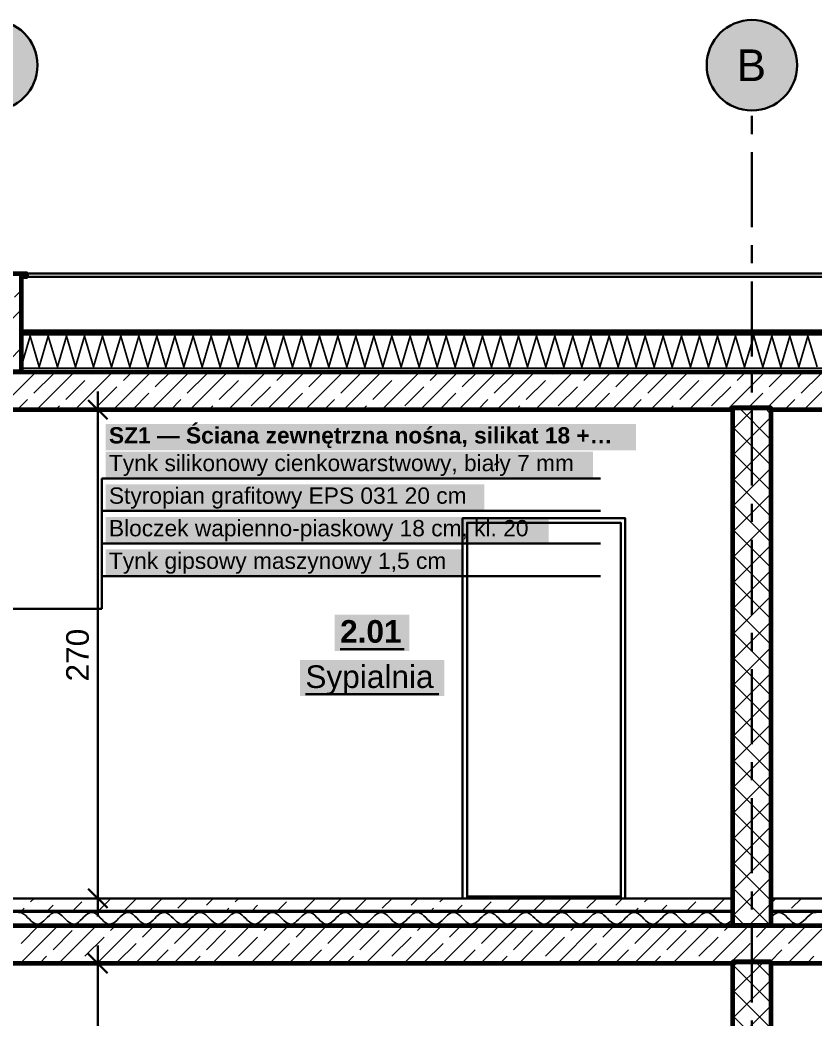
# Model space of a CAD drawing. Header units: metres. Extents: x -2.4 to 15.9, y -2.3 to 7.9.
# Drawn here: x 0.15 to 4.55, y 2.39 to 7.91 of the extents above; entities that cross this region are included whole.
import ezdxf

# ---------------------------------------------------------------- set-up
doc = ezdxf.new("R2010")
doc.units = ezdxf.units.M
for name, pattern in [('HYDRO_OKNA', [4.5, 1.5, -3]), ('KRESKOWA_3_1', [4, 3, -1]), ('PUNKTOWA', [10.5, 8.4, -1.05, 0, -1.05])]:
    doc.linetypes.add(name, pattern=pattern)
for name, color, linetype, lineweight in [('A-IZOL-WODNA', 5, 'Continuous', 100), ('A-KRESKOWANIE', 8, 'Continuous', 18), ('A-MASKA', 7, 'Continuous', 18), ('A-OPISY', 2, 'Continuous', 25), ('A-OSIE', 1, 'PUNKTOWA', 25), ('A-POMIESZCZENIA', 2, 'Continuous', 25), ('A-SCIANY-IZOL', 4, 'Continuous', 35), ('A-SCIANY-KONSTR', 7, 'Continuous', 50), ('A-STROPY', 7, 'Continuous', 50), ('A-WARSTWY', 8, 'Continuous', 25), ('A-WIDOK', 7, 'Continuous', 25), ('A-WYMIARY', 1, 'Continuous', 25)]:
    doc.layers.add(name, color=color, linetype=linetype, lineweight=lineweight)
doc.styles.add('PL_ARIAL', font='arial.ttf')
doc.styles.add('PL_ARIAL_B', font='arialbd.ttf')

msp = doc.modelspace()

# ---------------------------------------------------------------- hatches: boundary and pattern name
at = {"layer": 'A-MASKA', "true_color": 0xffffff}
for points in [[(0.6275, 5.5362), (3.5596, 5.5362), (3.5596, 5.681), (0.6275, 5.681)], [(0.6275, 5.3832), (3.3208, 5.3832), (3.3208, 5.528), (0.6275, 5.528)], [(0.6275, 5.2032), (2.7202, 5.2032), (2.7202, 5.348), (0.6275, 5.348)], [(0.6275, 5.0232), (3.0764, 5.0232), (3.0764, 5.168), (0.6275, 5.168)], [(0.6275, 4.8432), (2.5963, 4.8432), (2.5963, 4.988), (0.6275, 4.988)]]:
    msp.add_hatch(color=7, dxfattribs=at).paths.add_polyline_path(points)
at = {"layer": 'A-OSIE', "true_color": 0xffffff}
for points in [[(0.25, 7.6635), (0.2479, 7.6961), (0.2415, 7.7282), (0.231, 7.7592), (0.2165, 7.7885), (0.1983, 7.8157), (0.1768, 7.8403), (0.1522, 7.8618), (0.125, 7.88), (0.0957, 7.8945), (0.0647, 7.905), (0.0326, 7.9114), (0, 7.9135), (-0.0326, 7.9114), (-0.0647, 7.905), (-0.0957, 7.8945), (-0.125, 7.88), (-0.1522, 7.8618), (-0.1768, 7.8403), (-0.1983, 7.8157), (-0.2165, 7.7885), (-0.231, 7.7592), (-0.2415, 7.7282), (-0.2479, 7.6961), (-0.25, 7.6635), (-0.2479, 7.6309), (-0.2415, 7.5988), (-0.231, 7.5678), (-0.2165, 7.5385), (-0.1983, 7.5113), (-0.1768, 7.4867), (-0.1522, 7.4652), (-0.125, 7.447), (-0.0957, 7.4325), (-0.0647, 7.422), (-0.0326, 7.4156), (0, 7.4135), (0.0326, 7.4156), (0.0647, 7.422), (0.0957, 7.4325), (0.125, 7.447), (0.1522, 7.4652), (0.1768, 7.4867), (0.1983, 7.5113), (0.2165, 7.5385), (0.231, 7.5678), (0.2415, 7.5988), (0.2479, 7.6309)], [(4.45, 7.6635), (4.4479, 7.6961), (4.4415, 7.7282), (4.431, 7.7592), (4.4165, 7.7885), (4.3983, 7.8157), (4.3768, 7.8403), (4.3522, 7.8618), (4.325, 7.88), (4.2957, 7.8945), (4.2647, 7.905), (4.2326, 7.9114), (4.2, 7.9135), (4.1674, 7.9114), (4.1353, 7.905), (4.1043, 7.8945), (4.075, 7.88), (4.0478, 7.8618), (4.0232, 7.8403), (4.0017, 7.8157), (3.9835, 7.7885), (3.969, 7.7592), (3.9585, 7.7282), (3.9521, 7.6961), (3.95, 7.6635), (3.9521, 7.6309), (3.9585, 7.5988), (3.969, 7.5678), (3.9835, 7.5385), (4.0017, 7.5113), (4.0232, 7.4867), (4.0478, 7.4652), (4.075, 7.447), (4.1043, 7.4325), (4.1353, 7.422), (4.1674, 7.4156), (4.2, 7.4135), (4.2326, 7.4156), (4.2647, 7.422), (4.2957, 7.4325), (4.325, 7.447), (4.3522, 7.4652), (4.3768, 7.4867), (4.3983, 7.5113), (4.4165, 7.5385), (4.431, 7.5678), (4.4415, 7.5988), (4.4479, 7.6309)]]:
    msp.add_hatch(color=7, dxfattribs=at).paths.add_polyline_path(points)
at = {"layer": 'A-POMIESZCZENIA', "true_color": 0xffffff}
for points in [[(1.8932, 4.4275), (2.3068, 4.4275), (2.3068, 4.6275), (1.8932, 4.6275)], [(1.7013, 4.1775), (2.4987, 4.1775), (2.4987, 4.3775), (1.7013, 4.3775)]]:
    msp.add_hatch(color=7, dxfattribs=at).paths.add_polyline_path(points)

# ---------------------------------------------------------------- linework, layer by layer
at = {"layer": 'A-IZOL-WODNA', "lineweight": 100, "ltscale": 0.05, "true_color": 0x000000}
msp.add_lwpolyline([(0.16, 6.1927), (9.84, 6.1927)], dxfattribs=at)
at = {"layer": 'A-IZOL-WODNA', "linetype": 'HYDRO_OKNA', "lineweight": 50, "ltscale": 0.05, "true_color": 0xffffff, "flags": 128}
msp.add_lwpolyline([(0.16, 6.1927), (9.84, 6.1927)], dxfattribs=at)
at = {"layer": 'A-IZOL-WODNA', "linetype": 'KRESKOWA_3_1', "lineweight": 35, "ltscale": 0.05, "flags": 128}
msp.add_lwpolyline([(0.16, 5.971), (9.84, 5.971)], dxfattribs=at)
at = {"layer": 'A-KRESKOWANIE', "lineweight": 25, "ltscale": 0.05}
for points in [[(0.1237, 6.3816), (0.16, 6.4179)], [(-0.09, 6.0618), (0.16, 6.3118)], [(0.1591, 6.2049), (0.16, 6.2058)], [(0.16, 6.1745), (9.84, 6.1745)], [(0.16, 5.997), (0.16, 5.997), (0.21, 6.167), (0.26, 5.997), (0.31, 6.167), (0.36, 5.997), (0.41, 6.167), (0.46, 5.997), (0.51, 6.167), (0.56, 5.997), (0.61, 6.167), (0.66, 5.997), (0.71, 6.167), (0.76, 5.997), (0.81, 6.167), (0.86, 5.997), (0.91, 6.167), (0.96, 5.997), (1.01, 6.167), (1.06, 5.997), (1.11, 6.167), (1.16, 5.997), (1.21, 6.167), (1.26, 5.997), (1.31, 6.167), (1.36, 5.997), (1.41, 6.167), (1.46, 5.997), (1.51, 6.167), (1.56, 5.997), (1.61, 6.167), (1.66, 5.997), (1.71, 6.167), (1.76, 5.997), (1.81, 6.167), (1.86, 5.997), (1.91, 6.167), (1.96, 5.997), (2.01, 6.167), (2.06, 5.997), (2.11, 6.167), (2.16, 5.997), (2.21, 6.167), (2.26, 5.997), (2.31, 6.167), (2.36, 5.997), (2.41, 6.167), (2.46, 5.997), (2.51, 6.167), (2.56, 5.997), (2.61, 6.167), (2.66, 5.997), (2.71, 6.167), (2.76, 5.997), (2.81, 6.167), (2.86, 5.997), (2.91, 6.167), (2.96, 5.997), (3.01, 6.167), (3.06, 5.997), (3.11, 6.167), (3.16, 5.997), (3.21, 6.167), (3.26, 5.997), (3.31, 6.167), (3.36, 5.997), (3.41, 6.167), (3.46, 5.997), (3.51, 6.167), (3.56, 5.997), (3.61, 6.167), (3.66, 5.997), (3.71, 6.167), (3.76, 5.997), (3.81, 6.167), (3.86, 5.997), (3.91, 6.167), (3.96, 5.997), (4.01, 6.167), (4.06, 5.997), (4.11, 6.167), (4.16, 5.997), (4.21, 6.167), (4.26, 5.997), (4.31, 6.167), (4.36, 5.997), (4.41, 6.167), (4.46, 5.997), (4.51, 6.167), (4.56, 5.997)], [(0.0303, 5.97), (0.16, 6.0997)], [(0.0424, 5.77), (0.2424, 5.97)], [(0.1364, 5.97), (0.1591, 5.9927)], [(0.16, 5.9895), (9.84, 5.9895)], [(0.2446, 5.76), (0.4546, 5.97)], [(0.4567, 5.76), (0.6667, 5.97)], [(0.548, 5.9574), (0.5606, 5.97)], [(0.6688, 5.76), (0.8788, 5.97)], [(0.7248, 5.922), (0.7728, 5.97)], [(0.881, 5.76), (1.091, 5.97)], [(0.9016, 5.8867), (0.9849, 5.97)], [(1.0931, 5.76), (1.3031, 5.97)], [(1.3052, 5.76), (1.5152, 5.97)], [(1.3965, 5.9574), (1.4092, 5.97)], [(1.5174, 5.76), (1.7274, 5.97)], [(1.5733, 5.922), (1.6213, 5.97)], [(1.7295, 5.76), (1.9395, 5.97)], [(1.7501, 5.8867), (1.8334, 5.97)], [(1.9416, 5.76), (2.1516, 5.97)], [(2.1538, 5.76), (2.3638, 5.97)], [(2.2451, 5.9574), (2.2577, 5.97)], [(2.3659, 5.76), (2.5759, 5.97)], [(2.4218, 5.922), (2.4698, 5.97)], [(2.578, 5.76), (2.788, 5.97)], [(2.5986, 5.8867), (2.682, 5.97)], [(2.7902, 5.76), (3.0002, 5.97)], [(3.0023, 5.76), (3.2123, 5.97)], [(3.0936, 5.9574), (3.1062, 5.97)], [(3.2144, 5.76), (3.4244, 5.97)], [(3.2704, 5.922), (3.3183, 5.97)], [(3.4265, 5.76), (3.6365, 5.97)], [(3.4471, 5.8867), (3.5305, 5.97)], [(3.6387, 5.76), (3.8487, 5.97)], [(3.8508, 5.76), (4.0608, 5.97)], [(3.9421, 5.9574), (3.9547, 5.97)], [(4.0629, 5.76), (4.2729, 5.97)], [(4.1189, 5.922), (4.1669, 5.97)], [(4.2851, 5.77), (4.4851, 5.97)], [(4.2957, 5.8867), (4.379, 5.97)], [(4.4872, 5.76), (4.6972, 5.97)], [(0.2298, 5.8513), (0.3359, 5.9574)], [(0.4066, 5.816), (0.5127, 5.922)], [(1.0783, 5.8513), (1.1844, 5.9574)], [(1.2551, 5.816), (1.3612, 5.922)], [(1.9269, 5.8513), (2.0329, 5.9574)], [(2.1036, 5.816), (2.2097, 5.922)], [(2.7754, 5.8513), (2.8815, 5.9574)], [(2.9522, 5.816), (3.0582, 5.922)], [(3.6239, 5.8513), (3.73, 5.9574)], [(3.8007, 5.816), (3.9068, 5.922)], [(4.4725, 5.8513), (4.5785, 5.9574)], [(0.5834, 5.7806), (0.6894, 5.8867)], [(1.4319, 5.7806), (1.538, 5.8867)], [(2.2804, 5.7806), (2.3865, 5.8867)], [(3.1289, 5.7806), (3.235, 5.8867)], [(3.9775, 5.7806), (4.0835, 5.8867)], [(0.1385, 5.76), (0.1945, 5.816)], [(0.7749, 5.76), (0.8662, 5.8513)], [(0.987, 5.76), (1.043, 5.816)], [(1.6234, 5.76), (1.7147, 5.8513)], [(1.8356, 5.76), (1.8915, 5.816)], [(2.472, 5.76), (2.5633, 5.8513)], [(2.6841, 5.76), (2.74, 5.816)], [(3.3205, 5.76), (3.4118, 5.8513)], [(3.5326, 5.76), (3.5886, 5.816)], [(4.179, 5.77), (4.2603, 5.8513)], [(4.3811, 5.76), (4.4371, 5.816)], [(0.3506, 5.76), (0.3712, 5.7806)], [(1.1992, 5.76), (1.2198, 5.7806)], [(2.0477, 5.76), (2.0683, 5.7806)], [(2.8962, 5.76), (2.9168, 5.7806)], [(3.7447, 5.76), (3.7653, 5.7806)], [(4.095, 5.6506), (4.2144, 5.77)], [(4.305, 5.5945), (4.1295, 5.77)], [(4.305, 5.7359), (4.2709, 5.77)], [(4.095, 5.5092), (4.305, 5.7192)], [(4.305, 5.4531), (4.095, 5.6631)], [(4.095, 5.3678), (4.305, 5.5778)], [(4.305, 5.3117), (4.095, 5.5217)], [(4.095, 5.2264), (4.305, 5.4364)], [(4.305, 5.1702), (4.095, 5.3802)], [(4.095, 5.0849), (4.305, 5.2949)], [(4.305, 5.0288), (4.095, 5.2388)], [(4.095, 4.9435), (4.305, 5.1535)], [(4.305, 4.8874), (4.095, 5.0974)], [(4.095, 4.8021), (4.305, 5.0121)], [(4.305, 4.746), (4.095, 4.956)], [(4.095, 4.6607), (4.305, 4.8707)], [(4.305, 4.6045), (4.095, 4.8145)], [(4.095, 4.5193), (4.305, 4.7293)], [(4.305, 4.4631), (4.095, 4.6731)], [(4.095, 4.3778), (4.305, 4.5878)], [(4.305, 4.3217), (4.095, 4.5317)], [(4.095, 4.2364), (4.305, 4.4464)], [(4.305, 4.1803), (4.095, 4.3903)], [(4.095, 4.095), (4.305, 4.305)], [(4.305, 4.0389), (4.095, 4.2489)], [(4.095, 3.9536), (4.305, 4.1636)], [(4.305, 3.8974), (4.095, 4.1074)], [(4.095, 3.8122), (4.305, 4.0222)], [(4.305, 3.756), (4.095, 3.966)], [(4.095, 3.6707), (4.305, 3.8807)], [(4.305, 3.6146), (4.095, 3.8246)], [(4.095, 3.5293), (4.305, 3.7393)], [(4.305, 3.4732), (4.095, 3.6832)], [(4.095, 3.3879), (4.305, 3.5979)], [(4.305, 3.3318), (4.095, 3.5418)], [(4.095, 3.2465), (4.305, 3.4565)], [(4.305, 3.1903), (4.095, 3.4003)], [(4.095, 3.1051), (4.305, 3.3151)], [(4.305, 3.0489), (4.095, 3.2589)], [(4.095, 2.9636), (4.305, 3.1736)], [(4.3025, 2.91), (4.095, 3.1175)], [(0.2121, 3.0406), (0.2316, 3.06)], [(0.3712, 3.0582), (0.373, 3.06)], [(0.4444, 2.99), (0.495, 3.0406)], [(0.5858, 2.99), (0.6541, 3.0582)], [(0.7273, 2.99), (0.7973, 3.06)], [(0.8687, 2.99), (0.9387, 3.06)], [(1.0253, 3.0052), (1.0801, 3.06)], [(1.1844, 3.0229), (1.2215, 3.06)], [(1.3435, 3.0406), (1.3629, 3.06)], [(1.5026, 3.0582), (1.5044, 3.06)], [(1.5758, 2.99), (1.6263, 3.0406)], [(1.7172, 2.99), (1.7854, 3.0582)], [(1.8586, 2.99), (1.9286, 3.06)], [(2.0001, 2.99), (2.0701, 3.06)], [(2.1567, 3.0052), (2.2115, 3.06)], [(2.3158, 3.0229), (2.3529, 3.06)], [(2.4749, 3.0406), (2.4943, 3.06)], [(2.634, 3.0582), (2.6357, 3.06)], [(2.7072, 2.99), (2.7577, 3.0406)], [(2.8486, 2.99), (2.9168, 3.0582)], [(2.99, 2.99), (3.06, 3.06)], [(3.1314, 2.99), (3.2014, 3.06)], [(3.288, 3.0052), (3.3428, 3.06)], [(3.4471, 3.0229), (3.4843, 3.06)], [(3.6062, 3.0406), (3.6257, 3.06)], [(3.7653, 3.0582), (3.7671, 3.06)], [(3.8385, 2.99), (3.8891, 3.0406)], [(3.9799, 2.99), (4.0482, 3.0582)], [(4.305, 3.0322), (4.3328, 3.06)], [(4.4194, 3.0052), (4.4742, 3.06)], [(0.1616, 2.99), (0.1768, 3.0052)], [(0.303, 2.99), (0.3359, 3.0229)], [(1.2929, 2.99), (1.3081, 3.0052)], [(1.4344, 2.99), (1.4672, 3.0229)], [(2.4243, 2.99), (2.4395, 3.0052)], [(2.5657, 2.99), (2.5986, 3.0229)], [(3.5557, 2.99), (3.5709, 3.0052)], [(3.6971, 2.99), (3.73, 3.0229)], [(4.1828, 2.91), (4.305, 3.0322)], [(0.1452, 2.9821), (0.1553, 2.9821), (0.1653, 2.9788), (0.1754, 2.9727), (0.1854, 2.9644), (0.1955, 2.9546), (0.2055, 2.9444), (0.2156, 2.9347), (0.2256, 2.9266), (0.2357, 2.9207), (0.2457, 2.9178), (0.2558, 2.918), (0.2658, 2.9214), (0.2759, 2.9276), (0.2859, 2.9361), (0.296, 2.9459), (0.306, 2.9561), (0.3161, 2.9657), (0.3261, 2.9738), (0.3362, 2.9795), (0.3462, 2.9823), (0.3563, 2.9819), (0.3663, 2.9783), (0.3764, 2.972), (0.3864, 2.9635), (0.3965, 2.9536), (0.4065, 2.9434), (0.4166, 2.9338), (0.4266, 2.9259), (0.4367, 2.9203), (0.4467, 2.9177), (0.4568, 2.9182), (0.4668, 2.9219), (0.4769, 2.9284), (0.4869, 2.937), (0.497, 2.9469), (0.507, 2.9571), (0.5171, 2.9666), (0.5271, 2.9745), (0.5372, 2.9799), (0.5472, 2.9824), (0.5573, 2.9817), (0.5673, 2.9778), (0.5774, 2.9712), (0.5874, 2.9625), (0.5975, 2.9526), (0.6075, 2.9424), (0.6176, 2.933), (0.6276, 2.9252), (0.6377, 2.9199), (0.6477, 2.9176), (0.6578, 2.9185), (0.6678, 2.9225), (0.6779, 2.9292), (0.6879, 2.938), (0.698, 2.9479), (0.708, 2.9581), (0.7181, 2.9675), (0.7281, 2.9751), (0.7382, 2.9803), (0.7482, 2.9824), (0.7583, 2.9814), (0.7683, 2.9773), (0.7784, 2.9704), (0.7884, 2.9616), (0.7985, 2.9516), (0.8085, 2.9414), (0.8186, 2.9321), (0.8286, 2.9246), (0.8387, 2.9195), (0.8487, 2.9175), (0.8588, 2.9187), (0.8688, 2.923), (0.8789, 2.93), (0.8889, 2.9389), (0.899, 2.949), (0.909, 2.9591), (0.9191, 2.9683), (0.9291, 2.9758), (0.9392, 2.9806), (0.9492, 2.9825), (0.9593, 2.9811), (0.9693, 2.9767), (0.9794, 2.9696), (0.9894, 2.9606), (0.9995, 2.9505), (1.0095, 2.9404), (1.0196, 2.9312), (1.0296, 2.9239), (1.0397, 2.9192), (1.0497, 2.9175), (1.0598, 2.919), (1.0698, 2.9236), (1.0799, 2.9308), (1.0899, 2.9399), (1.1, 2.95), (1.11, 2.9601), (1.1201, 2.9692), (1.1301, 2.9764), (1.1402, 2.981), (1.1502, 2.9825), (1.1603, 2.9808), (1.1703, 2.9761), (1.1804, 2.9688), (1.1904, 2.9596), (1.2005, 2.9495), (1.2105, 2.9394), (1.2206, 2.9304), (1.2306, 2.9233), (1.2407, 2.9189), (1.2507, 2.9175), (1.2608, 2.9194), (1.2708, 2.9242), (1.2809, 2.9316), (1.2909, 2.9409), (1.301, 2.951), (1.311, 2.9611), (1.3211, 2.97), (1.3311, 2.977), (1.3412, 2.9813), (1.3512, 2.9825), (1.3613, 2.9805), (1.3713, 2.9755), (1.3814, 2.9679), (1.3914, 2.9586), (1.4015, 2.9485), (1.4115, 2.9385), (1.4216, 2.9296), (1.4316, 2.9228), (1.4417, 2.9186), (1.4518, 2.9175), (1.4618, 2.9197), (1.4719, 2.9249), (1.4819, 2.9325), (1.492, 2.9419), (1.502, 2.952), (1.5121, 2.962), (1.5221, 2.9708), (1.5322, 2.9775), (1.5422, 2.9815), (1.5523, 2.9824), (1.5623, 2.9801), (1.5724, 2.9748), (1.5824, 2.9671), (1.5925, 2.9576), (1.6025, 2.9474), (1.6126, 2.9375), (1.6226, 2.9288), (1.6327, 2.9222), (1.6427, 2.9183), (1.6528, 2.9176), (1.6628, 2.9201), (1.6729, 2.9255), (1.6829, 2.9334), (1.693, 2.9429), (1.703, 2.9531), (1.7131, 2.963), (1.7231, 2.9716), (1.7332, 2.9781), (1.7432, 2.9818), (1.7533, 2.9823), (1.7633, 2.9797), (1.7734, 2.9741), (1.7834, 2.9662), (1.7935, 2.9566), (1.8035, 2.9464), (1.8136, 2.9366), (1.8236, 2.928), (1.8337, 2.9217), (1.8437, 2.9181), (1.8538, 2.9177), (1.8638, 2.9205), (1.8739, 2.9262), (1.8839, 2.9343), (1.894, 2.9439), (1.904, 2.9541), (1.9141, 2.9639), (1.9241, 2.9723), (1.9342, 2.9786), (1.9442, 2.982), (1.9543, 2.9822), (1.9643, 2.9793), (1.9744, 2.9734), (1.9844, 2.9653), (1.9945, 2.9556), (2.0045, 2.9454), (2.0146, 2.9356), (2.0246, 2.9273), (2.0347, 2.9212), (2.0447, 2.9179), (2.0548, 2.9179), (2.0648, 2.921), (2.0749, 2.9269), (2.0849, 2.9352), (2.095, 2.9449), (2.105, 2.9551), (2.1151, 2.9648), (2.1251, 2.9731), (2.1352, 2.979), (2.1452, 2.9821), (2.1553, 2.9821), (2.1653, 2.9788), (2.1754, 2.9727), (2.1854, 2.9644), (2.1955, 2.9546), (2.2055, 2.9444), (2.2156, 2.9347), (2.2256, 2.9266), (2.2357, 2.9207), (2.2457, 2.9178), (2.2558, 2.918), (2.2658, 2.9214), (2.2759, 2.9277), (2.2859, 2.9361), (2.296, 2.9459), (2.306, 2.9561), (2.3161, 2.9657), (2.3261, 2.9738), (2.3362, 2.9795), (2.3462, 2.9823), (2.3563, 2.9819), (2.3663, 2.9783), (2.3764, 2.972), (2.3864, 2.9634), (2.3965, 2.9536), (2.4065, 2.9434), (2.4166, 2.9338), (2.4266, 2.9259), (2.4367, 2.9203), (2.4467, 2.9177), (2.4568, 2.9182), (2.4668, 2.9219), (2.4769, 2.9284), (2.4869, 2.937), (2.497, 2.9469), (2.507, 2.9571), (2.5171, 2.9666), (2.5271, 2.9745), (2.5372, 2.9799), (2.5472, 2.9824), (2.5573, 2.9817), (2.5673, 2.9778), (2.5774, 2.9712), (2.5874, 2.9625), (2.5975, 2.9526), (2.6075, 2.9424), (2.6176, 2.9329), (2.6276, 2.9252), (2.6377, 2.9199), (2.6477, 2.9176), (2.6578, 2.9185), (2.6678, 2.9225), (2.6779, 2.9292), (2.6879, 2.938), (2.698, 2.948), (2.708, 2.9581), (2.7181, 2.9675), (2.7281, 2.9751), (2.7382, 2.9803), (2.7482, 2.9825), (2.7583, 2.9814), (2.7684, 2.9772), (2.7784, 2.9704), (2.7885, 2.9615), (2.7985, 2.9515), (2.8086, 2.9414), (2.8186, 2.9321), (2.8287, 2.9245), (2.8387, 2.9195), (2.8488, 2.9175), (2.8588, 2.9187), (2.8689, 2.923), (2.8789, 2.93), (2.889, 2.9389), (2.899, 2.949), (2.9091, 2.9591), (2.9191, 2.9684), (2.9292, 2.9758), (2.9392, 2.9806), (2.9493, 2.9825), (2.9593, 2.9811), (2.9694, 2.9767), (2.9794, 2.9696), (2.9895, 2.9606), (2.9995, 2.9505), (3.0096, 2.9404), (3.0196, 2.9312), (3.0297, 2.9239), (3.0397, 2.9192), (3.0498, 2.9175), (3.0598, 2.919), (3.0699, 2.9236), (3.0799, 2.9308), (3.09, 2.9399), (3.1, 2.95), (3.1101, 2.9601), (3.1201, 2.9692), (3.1302, 2.9764), (3.1402, 2.981), (3.1503, 2.9825), (3.1603, 2.9808), (3.1704, 2.9761), (3.1804, 2.9688), (3.1905, 2.9596), (3.2005, 2.9495), (3.2106, 2.9394), (3.2206, 2.9304), (3.2307, 2.9233), (3.2407, 2.9189), (3.2508, 2.9175), (3.2608, 2.9194), (3.2709, 2.9242), (3.2809, 2.9317), (3.291, 2.9409), (3.301, 2.951), (3.3111, 2.9611), (3.3211, 2.97), (3.3312, 2.977), (3.3412, 2.9813), (3.3513, 2.9825), (3.3613, 2.9805), (3.3714, 2.9754), (3.3814, 2.9679), (3.3915, 2.9586), (3.4015, 2.9484), (3.4116, 2.9384), (3.4216, 2.9296), (3.4317, 2.9227), (3.4417, 2.9186), (3.4518, 2.9176), (3.4618, 2.9197), (3.4719, 2.9249), (3.4819, 2.9325), (3.492, 2.9419), (3.502, 2.9521), (3.5121, 2.962), (3.5221, 2.9708), (3.5322, 2.9775), (3.5422, 2.9815), (3.5523, 2.9824), (3.5623, 2.9801), (3.5724, 2.9748), (3.5824, 2.967), (3.5925, 2.9576), (3.6025, 2.9474), (3.6126, 2.9375), (3.6226, 2.9288), (3.6327, 2.9222), (3.6427, 2.9183), (3.6528, 2.9176), (3.6628, 2.9201), (3.6729, 2.9255), (3.6829, 2.9334), (3.693, 2.9429), (3.703, 2.9531), (3.7131, 2.963), (3.7231, 2.9716), (3.7332, 2.9781), (3.7432, 2.9818), (3.7533, 2.9823), (3.7633, 2.9797), (3.7734, 2.9741), (3.7834, 2.9662), (3.7935, 2.9566), (3.8035, 2.9464), (3.8136, 2.9365), (3.8236, 2.928), (3.8337, 2.9217), (3.8437, 2.9181), (3.8538, 2.9177), (3.8638, 2.9205), (3.8739, 2.9262), (3.8839, 2.9343), (3.894, 2.9439), (3.904, 2.9541), (3.9141, 2.9639), (3.9241, 2.9724), (3.9342, 2.9786), (3.9442, 2.982), (3.9543, 2.9822), (3.9643, 2.9793), (3.9744, 2.9734), (3.9844, 2.9653), (3.9945, 2.9556), (4.0045, 2.9454), (4.0146, 2.9356), (4.0246, 2.9273), (4.0347, 2.9212), (4.0447, 2.9179), (4.0548, 2.9179), (4.0648, 2.921), (4.0749, 2.9269), (4.0849, 2.9352), (4.095, 2.9449)], [(4.1611, 2.91), (4.095, 2.9761)], [(4.305, 2.9551), (4.315, 2.9648), (4.3251, 2.973), (4.3351, 2.979), (4.3451, 2.9821), (4.3552, 2.9821), (4.3652, 2.9789), (4.3753, 2.9728), (4.3853, 2.9645), (4.3953, 2.9548), (4.4054, 2.9446), (4.4154, 2.9349), (4.4254, 2.9267), (4.4355, 2.9208), (4.4455, 2.9178), (4.4555, 2.918), (4.4656, 2.9213), (4.4756, 2.9275), (4.4856, 2.9358), (4.4957, 2.9456), (4.5057, 2.9558), (4.5158, 2.9654), (4.5258, 2.9735), (4.5358, 2.9793), (4.5459, 2.9822), (4.5559, 2.9819)], [(0.1544, 2.7), (0.3644, 2.91)], [(0.1591, 2.8107), (0.2583, 2.91)], [(0.3359, 2.7754), (0.4419, 2.8815)], [(0.3665, 2.7), (0.5765, 2.91)], [(0.5787, 2.7), (0.7887, 2.91)], [(0.6541, 2.8815), (0.6826, 2.91)], [(0.7908, 2.7), (1.0008, 2.91)], [(0.8309, 2.8461), (0.8947, 2.91)], [(1.0029, 2.7), (1.2129, 2.91)], [(1.0076, 2.8107), (1.1069, 2.91)], [(1.1844, 2.7754), (1.2905, 2.8815)], [(1.2151, 2.7), (1.4251, 2.91)], [(1.4272, 2.7), (1.6372, 2.91)], [(1.5026, 2.8815), (1.5311, 2.91)], [(1.6393, 2.7), (1.8493, 2.91)], [(1.6794, 2.8461), (1.7433, 2.91)], [(1.8515, 2.7), (2.0615, 2.91)], [(1.8562, 2.8107), (1.9554, 2.91)], [(2.0329, 2.7754), (2.139, 2.8815)], [(2.0636, 2.7), (2.2736, 2.91)], [(2.2757, 2.7), (2.4857, 2.91)], [(2.3511, 2.8815), (2.3797, 2.91)], [(2.4879, 2.7), (2.6979, 2.91)], [(2.5279, 2.8461), (2.5918, 2.91)], [(2.7, 2.7), (2.91, 2.91)], [(2.7047, 2.8107), (2.8039, 2.91)], [(2.8815, 2.7754), (2.9875, 2.8815)], [(2.9121, 2.7), (3.1221, 2.91)], [(3.1243, 2.7), (3.3343, 2.91)], [(3.1997, 2.8815), (3.2282, 2.91)], [(3.3364, 2.7), (3.5464, 2.91)], [(3.3764, 2.8461), (3.4403, 2.91)], [(3.5485, 2.7), (3.7585, 2.91)], [(3.5532, 2.8107), (3.6525, 2.91)], [(3.73, 2.7754), (3.8361, 2.8815)], [(3.7607, 2.7), (3.9707, 2.91)], [(3.9728, 2.7), (4.1828, 2.91)], [(4.0482, 2.8815), (4.0767, 2.91)], [(4.1949, 2.71), (4.3949, 2.91)], [(4.225, 2.8461), (4.2889, 2.91)], [(4.3971, 2.7), (4.6071, 2.91)], [(4.4017, 2.8107), (4.501, 2.91)], [(0.5127, 2.74), (0.6187, 2.8461)], [(1.3612, 2.74), (1.4672, 2.8461)], [(2.2097, 2.74), (2.3158, 2.8461)], [(3.0582, 2.74), (3.1643, 2.8461)], [(3.9068, 2.74), (4.0128, 2.8461)], [(0.6894, 2.7047), (0.7955, 2.8107)], [(0.8969, 2.7), (0.9723, 2.7754)], [(1.538, 2.7047), (1.644, 2.8107)], [(1.7454, 2.7), (1.8208, 2.7754)], [(2.3865, 2.7047), (2.4926, 2.8107)], [(2.5939, 2.7), (2.6693, 2.7754)], [(3.235, 2.7047), (3.3411, 2.8107)], [(3.4425, 2.7), (3.5179, 2.7754)], [(4.0835, 2.7047), (4.1896, 2.8107)], [(4.301, 2.71), (4.3664, 2.7754)], [(0.2605, 2.7), (0.3005, 2.74)], [(1.109, 2.7), (1.149, 2.74)], [(1.9575, 2.7), (1.9976, 2.74)], [(2.8061, 2.7), (2.8461, 2.74)], [(3.6546, 2.7), (3.6946, 2.74)], [(4.095, 2.5394), (4.2656, 2.71)], [(4.095, 2.6808), (4.1242, 2.71)], [(4.305, 2.6246), (4.2196, 2.71)], [(4.5031, 2.7), (4.5432, 2.74)], [(0.4726, 2.7), (0.4773, 2.7047)], [(1.3211, 2.7), (1.3258, 2.7047)], [(2.1697, 2.7), (2.1744, 2.7047)], [(3.0182, 2.7), (3.0229, 2.7047)], [(3.8667, 2.7), (3.8714, 2.7047)], [(4.305, 2.4832), (4.095, 2.6932)], [(4.095, 2.3979), (4.305, 2.6079)], [(4.305, 2.3418), (4.095, 2.5518)], [(4.095, 2.2565), (4.305, 2.4665)], [(4.305, 2.2004), (4.095, 2.4104)]]:
    msp.add_lwpolyline(points, dxfattribs=at)
at = {"layer": 'A-OPISY', "lineweight": 35, "ltscale": 0.05}
for points in [[(0.605, 4.6605), (0.605, 5.3805)], [(0.605, 5.3805), (3.3633, 5.3805)], [(0.605, 5.2005), (3.3633, 5.2005)], [(0.605, 5.0205), (3.3633, 5.0205)], [(0.605, 4.8405), (3.3633, 4.8405)], [(-0.2935, 4.6605), (0.605, 4.6605)]]:
    msp.add_lwpolyline(points, dxfattribs=at)
at = {"layer": 'A-OSIE', "linetype": 'PUNKTOWA', "lineweight": 35, "ltscale": 0.049296, "flags": 128}
msp.add_lwpolyline([(4.2, -1.8), (4.2, 7.4135)], dxfattribs=at)
at = {"layer": 'A-OSIE', "linetype": 'Continuous', "lineweight": 35, "ltscale": 0.05}
for centre in [(0, 7.6635), (4.2, 7.6635)]:
    msp.add_circle(centre, 0.25, dxfattribs=at)
at = {"layer": 'A-POMIESZCZENIA', "lineweight": 35, "ltscale": 0.05}
for points in [[(1.9232, 4.4375), (2.2768, 4.4375)], [(1.7313, 4.1875), (2.4687, 4.1875)]]:
    msp.add_lwpolyline(points, dxfattribs=at)
at = {"layer": 'A-SCIANY-IZOL', "lineweight": 50, "ltscale": 0.05}
for points in [[(0.16, 5.972), (0.16, 5.972), (0.16, 6.192), (0.16, 6.192), (0.16, 6.192), (9.84, 6.192), (9.84, 6.192), (9.84, 6.192), (9.84, 5.972), (9.84, 5.972), (9.84, 5.972), (0.16, 5.972)], [(0.105, 2.91), (0.105, 2.91), (0.105, 2.99), (0.105, 2.99), (0.105, 2.99), (4.095, 2.99), (4.095, 2.99), (4.095, 2.99), (4.095, 2.91), (4.095, 2.91), (4.095, 2.91), (0.105, 2.91)], [(4.305, 2.91), (4.305, 2.91), (4.305, 2.99), (4.305, 2.99), (4.305, 2.99), (9.895, 2.99), (9.895, 2.99), (9.895, 2.99), (9.895, 2.91), (9.895, 2.91), (9.895, 2.91), (4.305, 2.91)]]:
    msp.add_lwpolyline(points, close=True, dxfattribs=at)
at = {"layer": 'A-SCIANY-KONSTR', "lineweight": 70, "ltscale": 0.05}
msp.add_lwpolyline([(-0.22, 6.5135), (0.19, 6.5135), (0.19, 6.5135), (0.19, 6.5135), (0.19, 6.5135), (0.19, 6.4935), (0.19, 6.4935), (0.19, 6.4935), (0.16, 6.4935), (0.16, 6.4935), (0.16, 6.4935), (0.16, 6.4935), (0.16, 6.4935), (0.16, 6.4935), (0.16, 6.4935), (0.16, 6.4935), (0.16, 6.4935), (0.16, 6.4935), (0.16, 6.4935), (0.16, 6.4935), (0.16, 6.4935), (0.16, 6.4935), (0.16, 6.4935), (0.16, 6.4935), (0.16, 6.4935), (0.16, 5.97), (0.16, 5.97), (0.16, 5.97), (-0.09, 5.97)], dxfattribs=at)
for points in [[(4.095, 2.91), (4.095, 5.77), (4.095, 5.77), (4.095, 5.77), (4.095, 5.77), (4.095, 5.77), (4.305, 5.77), (4.305, 5.77), (4.305, 5.77), (4.305, 2.91), (4.305, 2.91), (4.305, 2.91), (4.305, 2.91), (4.095, 2.91), (4.095, 2.91), (4.095, 2.91), (4.095, 2.91)], [(4.095, 2.71), (4.095, 2.71), (4.095, 2.71), (4.095, 2.71), (4.095, 2.71), (4.305, 2.71), (4.305, 2.71), (4.305, 2.71), (4.305, -0.225), (4.305, -0.225), (4.305, -0.225), (4.305, -0.225), (4.095, -0.225), (4.095, -0.225), (4.095, -0.225), (4.095, -0.225), (4.095, -0.225)]]:
    msp.add_lwpolyline(points, close=True, dxfattribs=at)
at = {"layer": 'A-STROPY', "lineweight": 70, "ltscale": 0.05}
for points in [[(-0.09, 5.97), (10.09, 5.97)], [(9.895, 5.76), (4.305, 5.76), (4.305, 5.76), (4.305, 5.76), (4.305, 5.77), (4.305, 5.77), (4.305, 5.77), (4.305, 5.77), (4.305, 5.77), (4.305, 5.77), (4.305, 5.77), (4.305, 5.77), (4.305, 5.77), (4.305, 5.77), (4.305, 5.77), (4.305, 5.77), (4.305, 5.77), (4.305, 5.77), (4.305, 5.77), (4.305, 5.77), (4.305, 5.77), (4.095, 5.77), (4.095, 5.77), (4.095, 5.77), (4.095, 5.77), (4.095, 5.77), (4.095, 5.77), (4.095, 5.77), (4.095, 5.77), (4.095, 5.77), (4.095, 5.77), (4.095, 5.77), (4.095, 5.77), (4.095, 5.77), (4.095, 5.77), (4.095, 5.77), (4.095, 5.77), (4.095, 5.77), (4.095, 5.76), (4.095, 5.76), (4.095, 5.76), (4.095, 5.76), (4.095, 5.76), (0.105, 5.76)], [(-0.09, 2.91), (14, 2.91)], [(9.895, 2.7), (4.305, 2.7), (4.305, 2.7), (4.305, 2.7), (4.305, 2.71), (4.305, 2.71), (4.305, 2.71), (4.305, 2.71), (4.305, 2.71), (4.305, 2.71), (4.305, 2.71), (4.305, 2.71), (4.305, 2.71), (4.305, 2.71), (4.305, 2.71), (4.305, 2.71), (4.305, 2.71), (4.305, 2.71), (4.305, 2.71), (4.305, 2.71), (4.305, 2.71), (4.095, 2.71), (4.095, 2.71), (4.095, 2.71), (4.095, 2.71), (4.095, 2.71), (4.095, 2.71), (4.095, 2.71), (4.095, 2.71), (4.095, 2.71), (4.095, 2.71), (4.095, 2.71), (4.095, 2.71), (4.095, 2.71), (4.095, 2.71), (4.095, 2.71), (4.095, 2.71), (4.095, 2.71), (4.095, 2.7), (4.095, 2.7), (4.095, 2.7), (0.105, 2.7)]]:
    msp.add_lwpolyline(points, dxfattribs=at)
at = {"layer": 'A-WARSTWY', "lineweight": 35, "ltscale": 0.05}
for points in [[(0.105, 3.06), (0.105, 3.06), (0.105, 3.06), (0.105, 3.06), (4.095, 3.06), (4.095, 3.06), (4.095, 3.06), (4.095, 2.99), (4.095, 2.99), (4.095, 2.99), (4.095, 2.99), (0.105, 2.99), (0.105, 2.99), (0.105, 2.99), (0.105, 2.99), (0.105, 3.06)], [(4.305, 3.06), (4.305, 3.06), (4.305, 3.06), (4.305, 3.06), (9.895, 3.06), (9.895, 3.06), (9.895, 3.06), (9.895, 3.06), (9.895, 2.99), (9.895, 2.99), (9.895, 2.99), (9.895, 2.99), (9.895, 2.99), (4.305, 2.99), (4.305, 2.99), (4.305, 2.99)]]:
    msp.add_lwpolyline(points, close=True, dxfattribs=at)
at = {"layer": 'A-WIDOK', "lineweight": 35, "ltscale": 0.05}
for points in [[(0.1904, 6.5135), (9.8096, 6.5135)], [(9.8096, 6.4935), (0.1904, 6.4935)], [(2.6, 3.0604), (2.6, 5.16), (2.625, 5.16), (3.475, 5.16), (3.5, 5.16), (3.5, 3.0604)], [(4.3054, 5.16), (4.31, 5.16), (4.31, 3.0604)], [(3.475, 3.0604), (3.475, 5.135), (2.625, 5.135), (2.625, 3.0604)], [(3.4746, 3.07), (2.6254, 3.07)]]:
    msp.add_lwpolyline(points, dxfattribs=at)
at = {"layer": 'A-WYMIARY', "lineweight": 35, "ltscale": 0.05}
for points in [[(0.5838, 2.96), (0.5838, 5.86)], [(0.6368, 5.707), (0.5308, 5.813)], [(0.6838, 5.76), (0.4838, 5.76)], [(0.6368, 3.007), (0.5308, 3.113)], [(0.6838, 3.06), (0.4838, 3.06)], [(0.5838, -0.1), (0.5838, 2.8)], [(0.6368, 2.647), (0.5308, 2.753)], [(0.6838, 2.7), (0.4838, 2.7)]]:
    msp.add_lwpolyline(points, dxfattribs=at)

# ---------------------------------------------------------------- texts
at = {"layer": 'A-OPISY'}
for s, style, p in [('SZ1 — Ściana zewnętrzna nośna, silikat 18 +…', 'PL_ARIAL_B', (0.645, 5.5735)), ('Tynk silikonowy cienkowarstwowy, biały 7 mm', 'PL_ARIAL', (0.645, 5.4205)), ('Styropian grafitowy EPS 031 20 cm', 'PL_ARIAL', (0.645, 5.2405)), ('Bloczek wapienno-piaskowy 18 cm, kl. 20', 'PL_ARIAL', (0.645, 5.0605)), ('Tynk gipsowy maszynowy 1,5 cm', 'PL_ARIAL', (0.645, 4.8805))]:
    msp.add_text(s, height=0.09, dxfattribs=dict(at, style=style)).set_placement(p)
at = {"layer": 'A-OSIE', "style": 'PL_ARIAL'}
msp.add_text('B', height=0.175, dxfattribs=at).set_placement((4.1152, 7.576))
at = {"layer": 'A-POMIESZCZENIA'}
for s, style, p in [('2.01', 'PL_ARIAL_B', (1.9232, 4.4725)), ('Sypialnia', 'PL_ARIAL', (1.7313, 4.2225))]:
    msp.add_text(s, height=0.125, dxfattribs=dict(at, style=style)).set_placement(p)
at = {"layer": 'A-WYMIARY', "style": 'PL_ARIAL'}
msp.add_text('270', height=0.125, rotation=90, dxfattribs=at).set_placement((0.5338, 4.2584))

doc.saveas('drawing.dxf')
